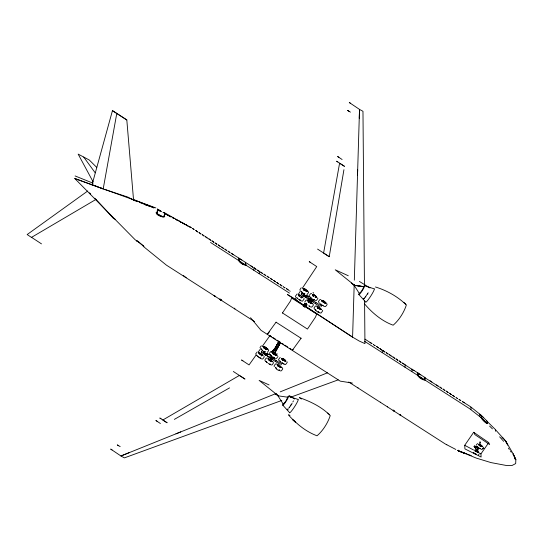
<?xml version="1.0" encoding="UTF-8"?>
<svg xmlns="http://www.w3.org/2000/svg" width="543" height="543" viewBox="0 0 543 543"><rect width="100%" height="100%" fill="white"/><g stroke="black" fill="none" stroke-linecap="round" stroke-linejoin="round"><path stroke-width="0.81" d="M357.525 175.09L357.681 169.844M359.256 118.252L359.514 109.408L349.264 102.505L350.642 103.346M354.199 284.362L352.59 337.128L359.201 341.024L364.944 343.617L364.577 300.381M354.328 280.174L359.514 109.408L362.975 111.301L364.448 285.116M486.752 421.015L494.87 429.024L505.832 441.201L513.21 453.948L515.85 459.765L515.68 463.586L512.056 465.48L506.219 465.46L491.035 462.602L476.449 458.163L457.817 450.514L465.718 453.52M473.679 432.289L474.453 432.995L474.799 434.563L489.691 444.568L488.72 442.586L473.679 432.289L464.72 445.308L464.93 448.898L481.118 457.023L480.928 453.9L488.34 443.19M31.48 237.298L41.506 243.875M116.786 113.372L103.184 188.978L127.788 197.061L133.551 199.987L126.811 119.949L112.455 110.629L92.038 184.763L103.184 188.978M120.186 446.651L117.302 444.907L118.741 445.776M269.301 356.955L270.563 358.713M270.645 355.007L269.905 356.242M269.437 331.807L267.251 334.325L276.088 322.135M275.545 361.475L276.156 360.579M282.414 313.026L290.485 301.005L291.645 298.012L316.678 314.078L315.517 317.064L307.447 329.085L282.428 312.924M279.883 364.258L271.527 359.099L272.172 358.02L280.5 363.369M293.139 349.577L292.283 350.384L301.121 338.194M309.205 298.983L310.467 300.741M315.456 303.489L316.046 302.777M350.439 112.15L347.561 110.405L349 111.281M495.576 430.09L495.494 431.251M513.23 454.851L513.325 454.233M337.794 161.916L336.579 161.203L344.5 166.348L339.585 163.199L323.601 253.079L329.228 256.69L343.936 169.694M272.552 357.118L271.731 358.319M312.469 299.139L311.641 300.333M479.645 416.481L479.91 414.329L479.326 414.228M313.854 300.7L314.159 299.505M253.791 270.224L254.097 267.882L253.513 267.821M259.099 273.631C261.767 271.1 253.778 268.256 259.357 271.459M382.245 352.631L382.543 350.289L381.967 350.221M404.963 367.204L405.261 364.862L404.678 364.801M411.879 371.643L412.185 369.301L411.601 369.24M470.89 409.666L471.188 407.352L470.618 407.277M273.937 358.685L274.256 357.47M479.469 443.197L479.978 441.717M480.107 443.604L480.616 442.124M278.002 395.82L287.471 397.164C287.267 399.302 284.994 402.845 283.12 403.951L277.975 395.874M354.09 285.292L363.593 286.582C363.389 288.72 361.115 292.263 359.242 293.369L354.117 285.224L363.824 286.718L354.084 285.279M266.918 354.226C267.4 353.527 265.914 353.534 266.898 353.656M276.387 346.746L276.163 347.208L276.387 346.746C278.389 346.882 277.439 348.932 276.244 347.038L276.462 346.597M280.507 342.294L275.152 352.142M280.616 342.531L274.819 353.045M275.07 352.088L280.548 342.104M280.412 342.592L278.763 345.708M274.731 353.004L280.527 342.477M277.29 347.934L276.244 347.038L277.595 347.323M273.244 351.864L278.878 341.242M273.346 352.102L278.932 341.452M273.346 351.932L276.855 344.69L277.31 344.214L278.321 345.233M273.326 352.292L277.324 344.418L279.095 345.362M292.867 401.956L293.464 400.829M259.975 347.69L261.298 345.762M269.24 353.636L270.563 351.708L271.765 351.565M309.15 295.65L310.474 293.729L311.675 293.58M476.116 445.314L477.528 443.461M255.543 354.124L257.212 351.925M304.725 302.084L306.048 300.164L307.25 300.014M305.723 305.818L306.965 304.738L304.718 307.053M303.686 305.451L305.444 303.422L303.191 306.076M306.965 304.738L304.806 307.107M303.306 306.15L305.057 304.128L306.327 304.535M307.813 300.394L308.614 298.989M308.051 300.211L308.852 298.813M277.968 356.432L276.645 358.353L275.444 358.509M307.908 300.455L308.716 299.057M308.085 300.327L308.96 298.881M276.984 344.771L278.993 341.309M277.324 344.418L279.048 341.527M321.008 306.707L322.189 304.915M290.376 405.967L292.12 403.252M368.195 292.738L365.575 296.682M296.288 297.299L294.89 299.417L304.039 305.376M298.148 294.53L300.469 291.021M302.329 288.245L316.745 266.586L309.218 261.645L310.603 262.452M291.265 404.616L288.693 408.234M219.772 299.288L220.119 298.793M302.743 292.243L301.263 294.387L301.881 293.491M260.993 355L263.701 351.07M264.59 354.124L263.694 353.778L263.559 353.181L265.059 353.608M264.095 353.133L264.149 352.38L267.081 354.918L266.789 355.339M303.924 295.277L303.978 294.516L304.121 294.992L303.191 295.609L304.419 296.268M263.694 353.778L265.927 354.403M264.984 353.574L264.604 352.604M303.517 295.921L306.91 297.062L303.978 294.516M304.813 295.711L304.433 294.74M265.649 355.57C267.679 352.529 265.479 357.762 264.801 354.314M306.598 296.539L305.573 297.578L306.598 296.539L305.587 295.501L310.236 296.94M311.444 301.114L312.082 300.041L320.411 305.383L321.273 304.134M273.733 358.685L274.052 358.224M313.535 300.863L313.603 299.879M314.465 299.784L313.487 300.225M282.272 362.9L280.799 365.045M474.12 446.495L476.835 449.875L474.12 446.495L474.433 446.108L478.071 448.084L474.433 446.108M475.614 447.513L474.243 446.529L474.392 446.156L477.175 446.76M476.7 449.903L477.935 448.111M275.559 350.52L276.91 348.613M256.377 354.654L249.054 364.923L241.526 359.982L242.911 360.79M258.332 351.905L260.776 348.491M262.242 346.42L270.047 335.479M275.477 350.466L276.38 349.203M309.815 298.256L310.508 297.306M365.582 296.648L363.593 298.942M267.373 352.407L268.704 350.486L267.882 348.966M272.41 351.402L275.45 347.798M272.104 352.013L275.735 347.642M301.209 287.783L299.885 289.704L300.103 290.342M272.335 351.552L275.376 347.948M478.403 455L479.055 454.233M272.287 351.321L275.355 347.737M271.989 351.932L275.566 347.751M303.177 305.723L305.322 303.34M303.286 305.797L305.444 303.422M303.435 305.913L305.057 304.128L306.714 305.193L304.854 306.815M264.034 353.126L264.149 352.38M363.416 286.752L364.421 285.733L373.971 288.761A8.07 0.991 -57.3 0 1 370.821 295.976A8.07 0.991 -57.3 0 1 365.554 301.888L358.821 294.469M287.301 397.333L288.306 396.315L297.849 399.343A8.07 0.991 -57.3 0 1 294.7 406.558A8.07 0.991 -57.3 0 1 289.433 412.47L282.699 405.051M363.62 298.793L363.308 299.044L364.122 298.433M288.021 409.008L287.172 409.3M306.021 303.191L304.799 304.284L306.143 303.265M308.58 301.06L309.795 299.96M308.383 300.598L309.612 299.505M308.472 301.005L309.7 299.912M321.558 300.381C322.902 299.505 327.775 304.053 324.368 302.865C327.762 304.223 322.82 299.539 321.47 300.408M297.13 293.939L295.453 296.139L295.677 296.777M306.944 294.7L308.614 292.501L307.793 290.987M280.174 357.382L278.505 359.581L279.326 361.102M316.291 297.347C317.037 295.467 309.944 292.738 313.46 295.935L312.334 294.835C312.456 293.403 315.15 295.711 315.843 296.268A2.287 0.584 34.5 0 1 316.175 297.259L315.049 296.906M478.403 452.271C476.605 452.977 472.919 448.301 476.686 450.541A2.192 0.557 34.5 0 1 478.295 451.959L477.351 451.029M261.427 349.373L261.502 348.844M317.085 306.781L318.327 308.268L317.085 306.781L319.325 307.481M258.631 352.875L258.835 352.719A2.6 0.665 34.5 0 1 260.857 353.547L258.631 352.875L260.688 354.932M271.792 356.432L270.699 355.319L270.774 354.789M277.168 364.767L277.371 364.611A2.6 0.665 34.5 0 1 279.394 365.439L277.168 364.767L280.045 367.306L279.224 366.824M478.376 452.258L477.209 452.081M317.112 306.802L317.316 306.652A2.6 0.665 34.5 0 1 319.311 307.46L321.218 309.177L321.144 309.707L319.114 308.838L321.313 309.524L320.112 308.051M87.749 190.987L27.15 234.556L31.467 237.393L96.009 199.403L113.249 218.191L115.347 219.372M310.542 298.765L312.008 298.487M270.624 356.744L271.296 356.31M502.173 438.045L502.716 437.706L505.662 441.181M174.337 419.386L229.533 387.885M501.997 437.76L502.56 437.454M480.562 415.7L481.105 415.422M190.376 227.3L164.665 212.856L163.776 212.802M417.2 373.197L418.117 373.095L417.845 375.315L418.85 376.469L423.465 379.428L424.551 379.584L424.816 377.392L418.721 373.57L420.798 374.813M417.397 373.312L418.3 373.211L418.327 375.892M276.414 393.376L120.94 455.984L110.691 449.081L112.068 449.923M280.208 391.856L327.449 372.824M128.996 452.753L120.94 455.984L124.401 457.878L281.776 400.456M175.959 433.83L180.744 431.909M290.519 397.266L338.208 379.862M513.033 454.009L515.802 459.595M323.485 302.716L323.037 302.186M306.578 295.833L306.849 296.145M157.436 209.035L157.857 209.869L156.988 213.609L162.52 216.576L163.85 216.372C164.705 214.6 165.405 212.544 162.975 212.388M143.142 245.436L143.542 246.271L143.169 245.83M263.362 353.473L263.837 353.412M466.125 453.738L458.889 451.104M365.785 296.899L365.629 297.102M289.711 407.413L289.555 407.623M300.937 297.591L301.636 298.046M482.238 448.274L483.915 448.409M276.679 353.764L277.208 353.819M275.83 354.423L276.577 354.498L276.923 355.19M164.76 213.542L170.882 216.847L164.76 213.542L164.665 212.856M194.306 229.594L192.392 228.365L193.77 229.295M214.974 242.857L217.064 244.33L215.354 243.142M233.178 254.45L231.101 253.201L239.117 258.258L238.845 260.47C240.352 262.649 243.094 264.651 245.728 264.889L245.999 262.669M238.533 258.196L239.3 258.373L239.035 260.572C240.535 262.568 243.088 264.407 245.551 264.746L245.816 262.554L239.721 258.733L241.798 259.975M245.232 262.493L245.816 262.554M250.968 265.86L252.902 267.319L247.031 263.335M289.521 290.681L290.166 291.326M370.109 342.3L372.043 343.76L365.005 339.151M404.284 364.224L402.207 362.975L413.983 370.659L412.049 369.199M424.232 377.331L438.479 386.378L436.545 384.919M430.097 380.779L431.848 381.994M460.885 400.619L458.964 399.39L460.349 400.313M464.272 402.702L462.195 401.46L470.537 406.721L481.417 415.436L481.465 418.062L486.216 422.895M367.855 293.872L367.692 294.13M291.781 404.386L291.618 404.644M274.622 357.803L272.606 357.002L274.656 357.83M260.491 358.231L260.973 358.299M271.446 361.652L272.131 361.563L270.95 360.084M283.894 363.749L281.892 362.948L283.921 363.776M269.762 364.177L270.244 364.244M279.027 370.122L279.509 370.19M480.25 448.776L480.65 448.83L480.263 448.79M315.354 300.523L316.555 300.374L317.879 298.446L317.662 297.808M261.719 359.038L262.921 358.882L264.244 356.961L264.027 356.323M270.984 364.984L272.186 364.828L273.509 362.907L272.674 361.373M280.256 370.93L281.457 370.774L282.781 368.853L281.946 367.319M481.342 449.421L482.354 449.292L483.467 447.67L483.284 447.133M486.582 423.031L486.949 423.085L487.173 421.239L481.845 416.006L483.725 417.798M320.94 299.526L319.746 299.675L318.422 301.596L319.236 303.123M316.515 305.96L315.313 306.103L313.99 308.03L314.811 309.558M267.332 357.993L266.138 358.142L264.808 360.07L265.629 361.59M276.597 363.939L275.749 363.817L274.649 364.977L274.079 366.016L274.296 366.654M260.918 358.339L257.47 356.344M271.466 361.665L272.165 361.584L270.937 360.084M269.688 364.21L270.183 364.285M278.953 370.156L279.448 370.231M300.313 300.15L300.774 300.225M266.532 349.224L266.993 349.292A2.287 0.584 34.5 0 0 266.661 348.307L263.301 346.312L263.599 347.377M275.803 355.17L276.265 355.237A2.287 0.584 34.5 0 0 275.925 354.253C262.812 346.957 285.489 361.801 273.088 352.455A2.287 0.584 34.5 0 0 272.552 352.889L273.591 353.927M285.068 361.115L285.53 361.183A2.287 0.584 34.5 0 0 285.197 360.199C279.53 355.584 281.905 361.136 285.849 361.115C284.254 357.803 278.6 357.213 284.403 360.837M260.396 358.136L260.857 358.21M269.667 364.081L270.129 364.149M278.932 370.027L279.394 370.095M476.673 454.43L474.419 453.324M352.427 383.073L340.217 381.132L261.02 330.327L250.561 317.716M474.725 450.9L475.064 450.955M363.803 298.745L364.163 298.806M304.928 304.365L306.286 304.616M323.669 306.245L325.474 306.591L326.56 305.417L327.151 304.392L326.329 302.872M283.758 364.231L285.564 364.577L287.233 362.378L287.016 361.74M474.439 446.244L477.256 446.909M300.693 300.808L302.485 301.175L304.155 298.976L303.937 298.338M309.965 306.754L311.757 307.121L312.849 305.926L313.426 304.922L312.592 303.394M319.23 312.7L321.022 313.067L322.691 310.868L322.474 310.229M287.654 409.605L287.315 409.503L288.157 409.924M375.451 286.982C386.847 290.485 397.809 296.607 406.368 304.976C403.985 312.381 399.071 320.153 393.159 325.196C381.892 321.164 371.914 312.619 364.679 304.026M311.248 300.978L312.816 301.453M309.537 296.58L305.234 295.263L306.347 296.444M269.62 354.572L265.31 353.262L266.43 354.443M270.319 354.939L265.67 353.493L266.681 354.538M480.935 415.273L481.587 415.585L481.593 418.117L486.684 423.201L487.098 423.262L487.329 421.395M276.244 347.038L277.521 347.472M464.91 453.52L466.607 453.744M303.625 290.138L304.012 290.274M312.89 296.084L313.277 296.22M137.759 241.289L135.336 239.931L74.764 178.498L98.439 187.084L92.038 184.763M100.021 187.654L103.177 188.801L99.98 187.647M104.738 189.371L155.861 207.915M74.764 178.498L92.242 184.953M133.558 200.218L137.528 201.684M139.911 202.566L143.881 204.032M145.47 204.623L147.852 205.498M304.806 293.824L304.087 293.559L304.786 293.811M322.623 305.451L323.343 305.716L322.61 305.424M264.176 351.538L265.391 351.884L264.163 351.518M148.796 205.831L147.818 205.464M149.135 205.96L150.343 206.374M150.615 206.51L152.23 207.114M147.818 205.58L148.653 205.933M150.343 206.7L149.135 206.252M153.784 207.989L152.569 207.202L152.841 207.596M265.921 348.959C269.728 350.303 263.355 344.757 263.151 346.875L265.866 348.945L263.287 346.943A2.287 0.584 34.5 0 1 263.817 346.515C265.099 346.543 269.118 350.174 265.907 349.02M275.192 354.905L274.385 354.443C280.969 357.593 270.679 349.454 272.864 353.323M284.457 360.851L285.856 361.034L282.991 358.59M481.132 446.387C485.761 447.473 474.596 441.079 480.453 446M467.299 454.124L471.243 455.631M465.093 453.629L458.74 451.077M75.117 175.959L93.131 183.215M133.076 199.308L154.219 207.826M365.269 339.511L365.704 339.47M306.544 291.333L305.003 290.566M315.809 297.279L315.089 296.98L316.318 297.272L316.386 296.749L313.637 294.659M324.314 302.851L325.44 303.198A2.287 0.584 34.5 0 0 325.108 302.213M299.688 299.953L300.408 300.252M308.953 305.899L309.673 306.198M318.218 311.845L318.938 312.144M481.084 446.373L481.648 446.611M481.118 446.441L482.299 446.611L479.897 444.479M475.743 454.213L476.354 454.464L474.365 453.364M298.867 296.071L299.553 296.573M317.967 308.2L317.397 307.962L317.641 308.275M263.355 347.663L265.235 348.742L264.041 348.165M272.62 353.602L273.855 354.226M281.885 359.547L283.079 360.342L282.577 360.057M478.967 445.294L479.442 445.491M277.487 365.948L278.05 366.179M131.582 199.105L133.551 199.987M300.333 300.286L298.84 299.505M308.913 305.913L309.598 306.232M318.178 311.858L318.87 312.171M348.28 275.749L335.248 269.81L354.62 285.387M269.09 384.933L259.126 380.392L278.498 395.969M156.798 212.415L156.33 212.191L156.065 212.795C156.988 215.707 161.054 216.494 163.619 217.186L164.461 216.82L164.726 216.216L164.257 215.992M303.781 294.801L304.236 295.032M220.58 299.892L221.205 300.116L221.144 299.397M220.94 300.123L221.822 300.55L220.302 299.695M263.952 352.665L264.407 352.889M457.81 450.303L458.401 450.826M304.888 295.745L305.96 296.302M476.055 451.613L475.546 451.152L476.096 451.464M455.821 449.468L445.362 444.018L348.687 381.994M464.72 445.308L473.564 449.998M478.722 452.733L480.928 453.9M304.012 293.899L301.44 292.093M159.886 210.582L158.38 209.829C158.244 210.942 161.726 211.933 159.886 210.582L161.719 211.668M284.444 287.471C286.711 289.005 282.048 286.059 283.446 286.826M374.555 345.28C376.822 346.814 372.159 343.868 373.557 344.635M457.118 398.25C459.385 399.784 454.722 396.838 456.12 397.605M476.673 450.541L474.813 449.998L475.831 451.213M304.372 288.713L307.236 291.157L305.03 290.512L306.91 291.313A2.287 0.584 34.5 0 0 306.571 290.322C305.621 288.774 301.019 287.457 304.236 289.996M322.902 300.605L324.538 301.65M304.501 290.295L303.951 290.179M313.773 296.24L313.223 296.125M318.123 312.252L315.544 310.42M479.544 445.715L480.548 446.203M273.305 354.111L273.815 354.396M278.206 370.238L276.394 369.07M158.203 209.652L159.296 210.277L158.108 209.632M478.967 448.151L479.645 448.545L477.345 446.733M269.952 360.878L270.76 361.339L268.466 359.717L268.106 358.665A2.6 0.665 34.5 0 1 270.129 359.493L267.937 358.842L269.145 360.301M258.95 357.464L259.771 357.932M268.194 363.437L268.995 363.898M359.412 281.457L370.021 287.973M338.893 157.28L337.59 156.506L342.11 159.506M161.013 418.734L159.791 418.015L167.054 422.739M157.171 421.266L155.868 420.499L160.389 423.499M215.686 296.729L214.057 295.385M126.811 119.949L112.455 110.629M294.252 298.609L287.356 294.496L304.039 305.397M295.616 299.424L296.967 300.225M298.881 299.417L299.641 299.879M302.56 293.933L310.725 299.166M301.236 294.571L319.773 306.456M413.963 370.428L418.117 373.095M238.927 260.172L238.397 260.246C239.891 262.826 243.149 265.249 246.149 265.215L245.803 264.584M417.927 375.009L417.397 375.084C418.897 377.663 422.149 380.093 425.149 380.059L424.809 379.421M210.521 242.463L289.48 293.125M364.448 341.214L469.661 408.716L480.684 417.302M276.075 322.237L301.107 338.296M393.492 410.501L393.057 410.223L394.666 411.54L393.478 410.332M254.586 321.626L166.362 265.106L143.25 246.352M269.538 335.336L271.622 336.68M273.014 337.57L275.796 339.355M277.188 340.244L279.272 341.588M282.055 343.373L283.446 344.262M284.837 345.151L287.614 346.936M289.704 348.28L291.096 349.169M270.57 354.946L271.812 356.432M279.869 360.912L281.064 362.378L279.998 361.278M288.991 395.406L294.598 399.003M289.976 415.538C283.046 410.61 302.974 429.133 292.304 419.339L295.596 422.081M167.013 422.712L162.805 420.017L239.361 375.457L244.988 379.068L233.327 371.48M317.567 249.101L329.228 256.69M352.658 284.009L351.28 283.093L353.31 284.478M278.607 395.962L275.158 393.675L278.539 395.99M301.419 399.017L299.322 397.585C310.596 401.528 321.802 406.938 330.239 415.571C327.857 422.977 322.942 430.748 317.024 435.798C309.001 432.791 301.616 427.83 295.412 421.925M267.428 355.95L269.484 357.511L266.348 355.237M142.795 245.382L136.68 240.732L137.074 241.065M138.479 241.832L136.985 241.228M475.546 447.384L474.243 446.529M399.383 414.567L400.809 415.191M399.302 414.533L400.388 415.083L400.361 414.743M474.372 453.337L475.05 453.819M323.567 302.403L321.734 300.849M264.319 347.982L265.079 348.525M320.716 304.643L321.626 305.295M264.536 348.504L264.95 348.803M215.34 296.526L214.492 295.663M481.254 417.153L480.765 417.18C482.265 419.854 484.661 422.529 487.458 423.676L487.173 422.97M183.269 275.423L186.222 277.765M138.458 241.662L143.963 246.597L143.379 246.318M303.734 288.53A2.287 0.584 34.5 0 0 303.198 288.957L304.236 289.948M478.288 447.67L477.372 446.746M309.062 302.322L307.942 301.209L308.017 300.679A2.6 0.665 34.5 0 1 310.039 301.514L307.847 300.856L309.042 302.322M261.882 349.902L262.547 350.486L261.869 349.896M278.41 366.247L277.201 364.787M259.88 354.355L258.665 352.896M313.501 295.942L312.469 294.903A2.287 0.584 34.5 0 1 312.999 294.476M297.496 298.317L298.127 298.874M276.747 368.745L275.715 367.706M267.482 362.799L266.443 361.76M257.579 356.303L258.21 356.86M329.608 414.798L327.748 413.026M405.872 304.345L403.877 302.431M492.447 428.882L489.589 426.079M394.055 411.146L393.634 410.053M89.52 192.792L90.701 193.994M94.828 198.195L96.009 199.403M142.707 245.355L143.325 245.925M96.735 167.407L89.29 160.022L78.151 154.103L93.152 181.919M157.667 209.279C157.165 207.854 157.701 212.211 156.574 212.931L157.402 214.281L162.513 216.738L164.034 216.508L164.909 213.555M321.599 300.781L322.047 301.284L321.673 300.741M499.635 436.796L502.329 439.857M502.757 440.353L503.605 441.33M275.05 355.136L275.403 355.556M265.778 349.19L266.138 349.611M261.366 355.604L261.726 356.025M473.55 452.448L473.89 452.855M282.224 359.317L281.824 358.835A2.287 0.584 34.5 0 1 282.353 358.4M473.428 452.455L473.795 452.896M319.881 303.279L320.316 303.802M303.578 289.371C302.037 286.948 307.155 289.887 307.229 291.238M301.345 291.387L301.779 291.91L301.379 291.408M315.483 309.734L315.917 310.25M306.218 303.788L306.652 304.311M297.381 298.365L296.946 297.842L297.374 298.304M266.735 362.29L266.192 361.414M473.448 452.4L473.801 452.828M418.225 375.912L423.465 379.577L424.728 379.727L424.999 377.507M315.49 309.653L315.911 310.196M306.225 303.713L306.646 304.25M266.728 362.235L266.179 361.319M308.376 302.336L308.132 302.017L308.818 302.519M83.717 157.063L95.174 172.783M508.37 448.077L509.341 449.461M313.012 292.358L313.623 293.24M510.298 450.86L511.255 452.251M305.057 296.485L305.824 297.673M514.377 457.769L515.273 459.446M276.625 354.423L277.039 355.285M505.832 441.201L506.728 443.142M513.21 453.948L515.85 459.765M505.818 441.534L506.755 443.59M507.019 443.794L507.583 445.192M261.332 349.02L261.461 349.387M275.45 367.265L276 368.181L275.457 367.353M256.914 355.373L257.043 355.746M256.92 355.468L257.036 355.821M446.719 444.384L446.746 444.737M387.553 406.592L387.58 406.945M380.629 402.153L380.657 402.506M357.912 387.58L357.946 387.933M234.739 308.125L234.8 308.933M458.455 450.14L458.482 450.799M151.558 206.863L151.287 206.761M146.922 205.247L145.809 204.867M482.035 446.665A1.928 0.489 34.5 0 0 481.75 445.837C480.175 443.841 477.053 443.991 480.426 446.041L478.912 444.69A1.928 0.489 34.5 0 1 479.354 444.323M321.619 300.503A2.287 0.584 34.5 0 1 322.264 300.422M364.421 285.733A5.376 0.658 -57.3 0 1 361.557 291.693A5.376 0.658 -57.3 0 1 359.317 293.152M288.306 396.315A5.376 0.658 -57.3 0 1 285.435 402.275A5.376 0.658 -57.3 0 1 283.195 403.734M477.222 449.237L477.419 450.133L478.356 449.964L478.159 449.054L477.222 449.237M270.468 357.871L270.774 359.283L272.26 359.018L271.948 357.579L270.468 357.871M312.327 300.272L311.492 301.487L310.216 300.666L311.051 299.451L312.327 300.272M144.275 204.243L145.415 204.854L144.275 204.243M261.672 351.83L261.353 352.373L261.964 351.477L261.672 351.83M302.811 297.652L300.584 296.946L302.777 297.632L301.596 296.159L302.777 297.632M312.076 303.598L309.849 302.892L312.049 303.578L310.868 302.105L312.049 303.578M262.9 355.638L261.509 355.414L262.866 355.617L261.685 354.138L262.9 355.638M281.43 367.53L280.731 367.611L281.301 367.163L280.222 366.03L281.396 367.509M298.752 294.734L298.677 295.263L299.77 296.376L298.582 294.91L300.788 295.589A2.6 0.665 34.5 0 0 298.752 294.734M172.253 217.451L174.283 218.666L172.253 217.451M175.647 219.25L177.683 220.478L175.647 219.25M179.047 221.049L181.077 222.297L179.047 221.049M182.448 222.854L184.477 224.116L182.448 222.854M185.842 224.653L187.878 225.936L185.842 224.653M189.242 226.451L191.258 227.775L189.242 226.451M195.779 230.456L197.713 231.915L195.779 230.456M199.003 232.526L200.937 233.985L199.003 232.526M202.234 234.596L204.161 236.056L202.234 234.596M205.458 236.667L207.392 238.119L205.458 236.667M208.682 238.73L210.616 240.189L208.682 238.73M211.906 240.8L213.84 242.259L211.906 240.8M218.361 244.941L220.295 246.4L218.361 244.941M221.585 247.011L223.519 248.47L221.585 247.011M224.809 249.081L226.743 250.54L224.809 249.081M228.04 251.151L229.967 252.61L228.04 251.151M254.199 267.93L256.126 269.389L254.199 267.93M260.647 272.07L262.581 273.529L260.647 272.07M263.871 274.14L265.805 275.6L263.871 274.14M267.102 276.211L269.036 277.67L267.102 276.211M270.326 278.281L272.26 279.74L270.326 278.281M273.55 280.351L275.484 281.81L273.55 280.351M276.774 282.421L278.708 283.88L276.774 282.421M280.005 284.491L281.939 285.944L280.005 284.491M286.453 288.625L288.387 290.084L286.453 288.625M376.564 346.434L378.498 347.893L376.564 346.434M379.788 348.504L381.722 349.964L379.788 348.504M383.019 350.574L384.946 352.034L383.019 350.574M386.243 352.645L388.177 354.104L386.243 352.645M389.467 354.715L391.401 356.174L389.467 354.715M392.691 356.785L394.625 358.244L392.691 356.785M395.922 358.855L397.849 360.314L395.922 358.855M399.146 360.925L401.08 362.385L399.146 360.925M439.776 386.989L441.71 388.449L439.776 386.989M443 389.06L444.934 390.519L443 389.06M446.224 391.13L448.158 392.589L446.224 391.13M449.448 393.2L451.382 394.659L449.448 393.2M452.679 395.27L454.613 396.723L452.679 395.27M314.071 299.77L313.359 299.505L314.058 299.756M352.59 337.128L305.444 306.313L352.59 337.128M311.044 297.856L310.61 297.333L311.064 297.863"/></g></svg>
